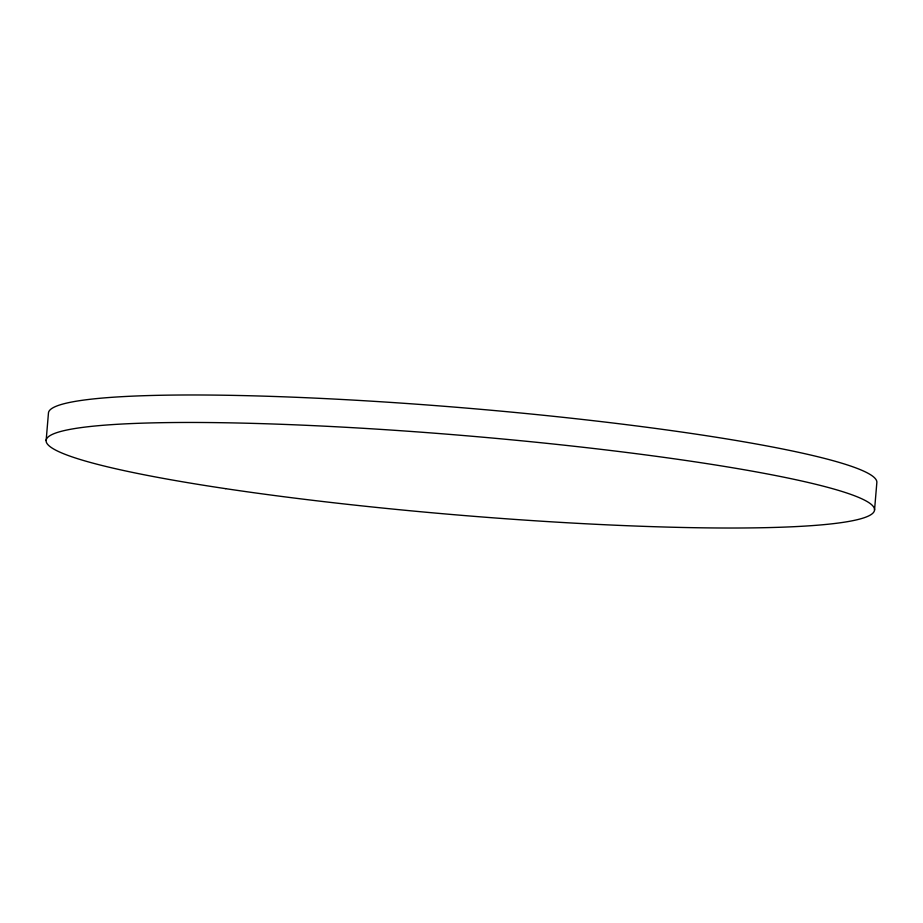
<?xml version="1.0" encoding="UTF-8"?>
<svg xmlns="http://www.w3.org/2000/svg" width="923" height="923" viewBox="0 0 923 923"><rect width="100%" height="100%" fill="white"/><g stroke="black" fill="none" stroke-linecap="round" stroke-linejoin="round"><path stroke-width="1.38" d="M46.15 440.49L48.458 412.996A415.65 39.839 4.8 0 1 465.723 408.035A415.65 39.839 4.8 0 1 876.85 482.51L874.543 510.004M225.639 488.659A415.65 39.839 4.8 0 0 873.262 512.738A415.65 39.839 4.8 0 0 282.126 424.326A415.65 39.839 4.8 0 0 225.639 488.659"/></g></svg>
